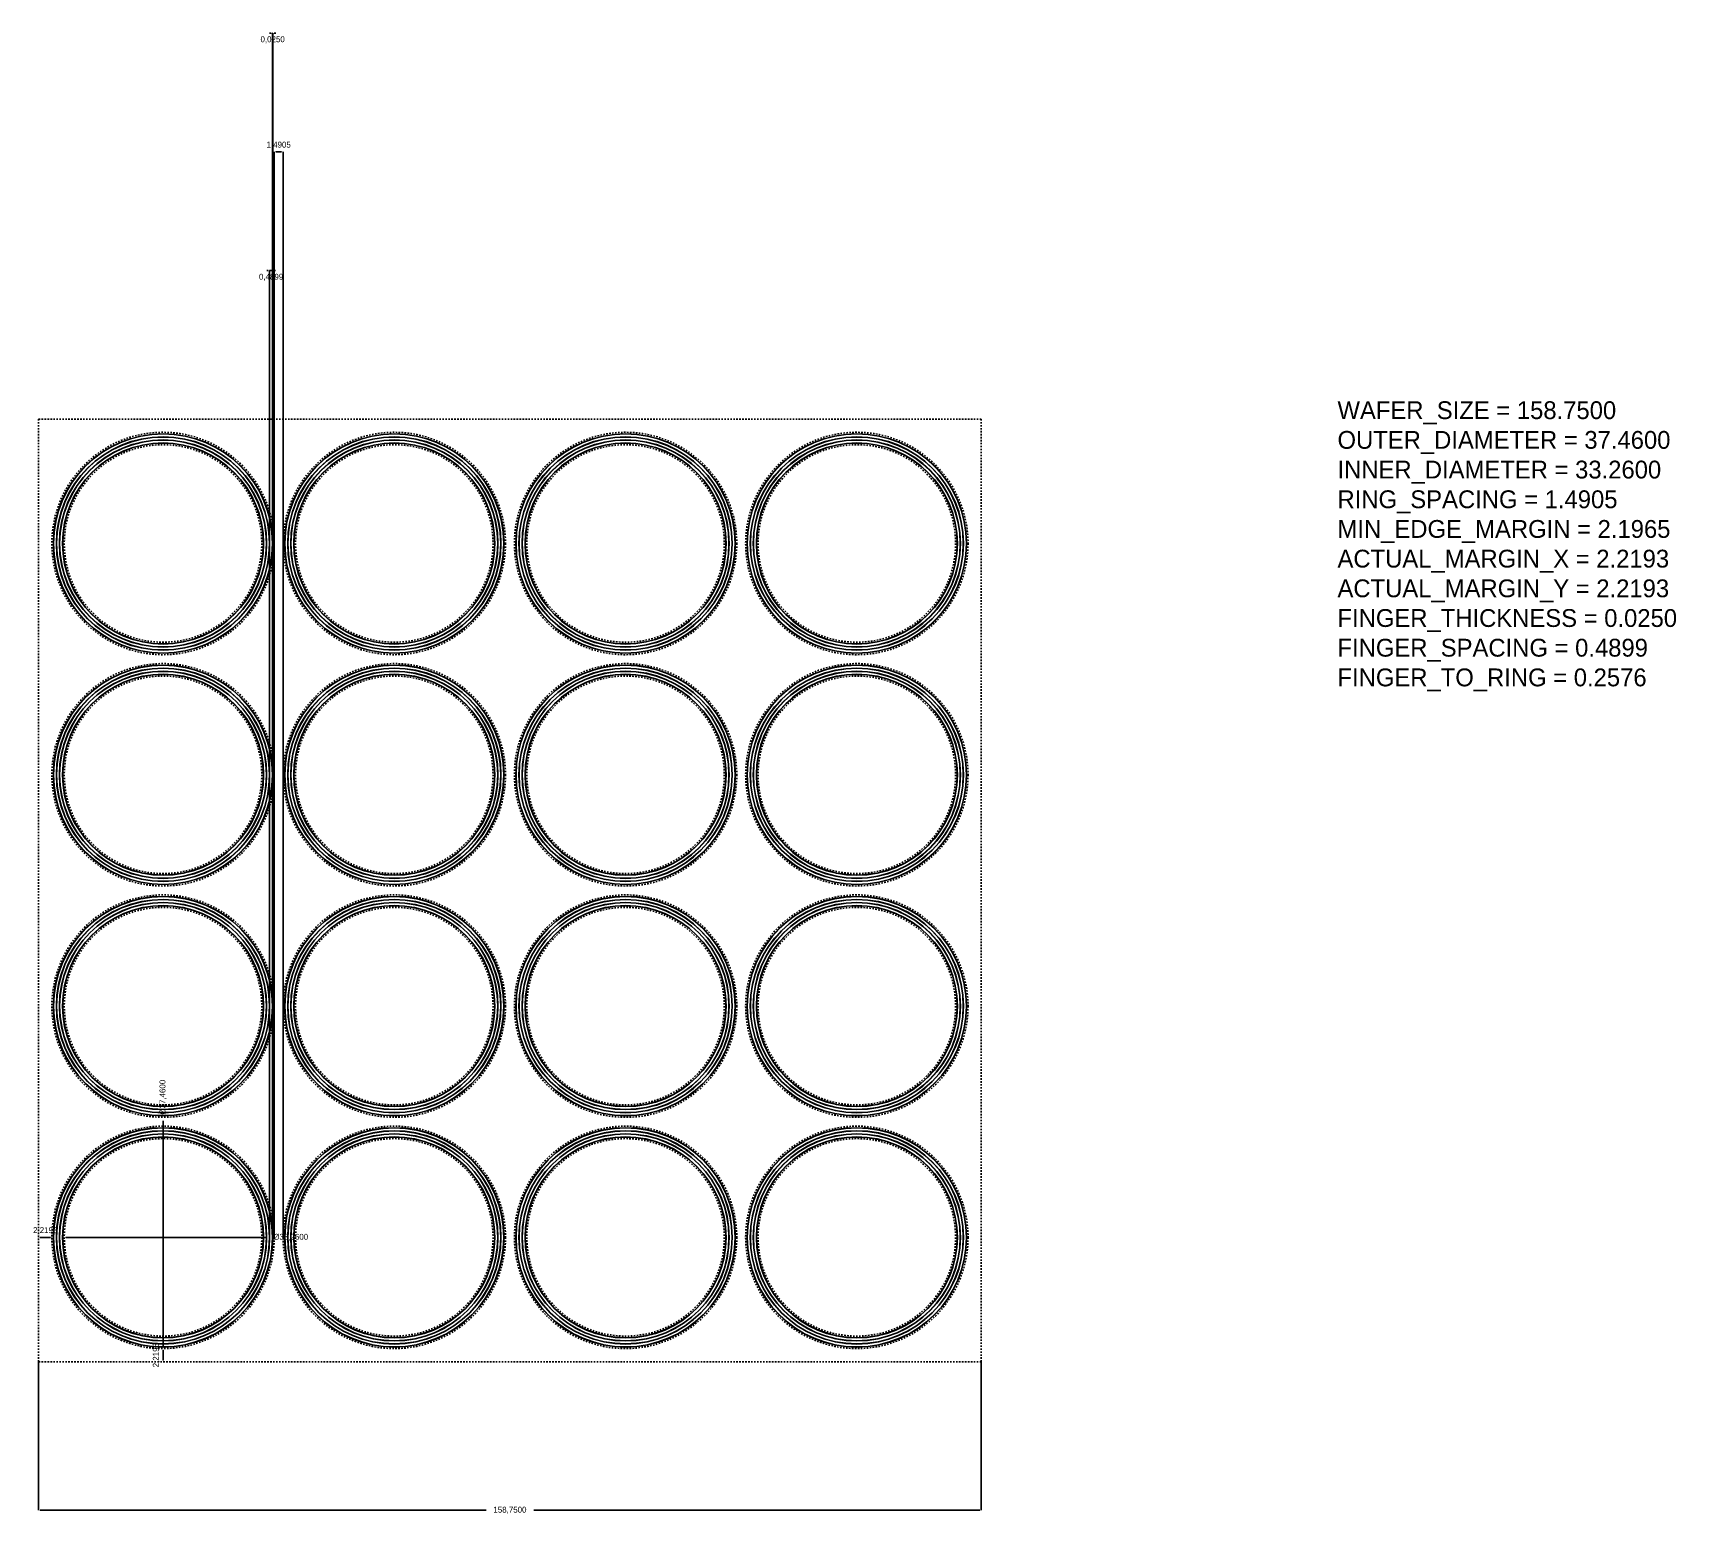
# Model space of a CAD drawing. Header units: millimetres. Extents: x -1 to 276, y -26 to 224.
import ezdxf

# ---------------------------------------------------------------- set-up
doc = ezdxf.new("R2010")
doc.units = ezdxf.units.MM
doc.linetypes.add('DASHED', pattern=[0.5, 0.25, -0.25])
for name, color, linetype in [('DIMS', 3, 'Continuous'), ('FINGERS', 7, 'Continuous'), ('RINGS', 1, 'DASHED'), ('WAFER', 1, 'DASHED')]:
    doc.layers.add(name, color=color, linetype=linetype)
doc.dimstyles.new('EZ_DIM', dxfattribs={"dimtxt": 2.5, "dimasz": 2.5, "dimexe": 1.25, "dimexo": 0.625, "dimtad": 1, "dimdec": 4, "dimzin": 0, "dimcen": 2.5, "dimazin": 3, "dimtfac": 1, "dimtmove": 0, "dimatfit": 3})

# ---------------------------------------------------------------- blocks, each defined once
blk = doc.blocks.new('_CLOSEDFILLED')
at = {"color": 0, "linetype": 'BYBLOCK'}
blk.add_solid([(-1, 0.2), (0, 0), (-1, -0.2)], dxfattribs=at)
blk = doc.blocks.new('*D1')
for p, q in [((0, 0), (0, -25)), ((158.75, 0), (158.75, -25)), ((0.25, -25), (75.375, -25)), ((83.375, -25), (158.5, -25))]:
    blk.add_line(p, q)
at = {"layer": 'Defpoints'}
for p in [(0, 0), (158.75, 0), (0, -25)]:
    blk.add_point(p, dxfattribs=at)
at = {"layer": 'DIMS', "xscale": 0.25, "yscale": 0.25, "rotation": 180}
blk.add_blockref('_CLOSEDFILLED', (0, -25), dxfattribs=at)
at = {"layer": 'DIMS', "xscale": 0.25, "yscale": 0.25}
blk.add_blockref('_CLOSEDFILLED', (158.75, -25), dxfattribs=at)
at = {"layer": 'DIMS', "insert": (79.375, -25), "char_height": 1, "attachment_point": 5}
blk.add_mtext('158,7500', dxfattribs=at)
blk = doc.blocks.new('*D2')
for p, q in [((0, 20.94925), (0, 20.94925)), ((0.25, 20.94925), (1.96925, 20.94925)), ((2.21925, 20.94925), (2.21925, 20.94925))]:
    blk.add_line(p, q)
at = {"layer": 'Defpoints'}
for p in [(0, 20.94925), (0, 20.94925), (2.21925, 20.94925)]:
    blk.add_point(p, dxfattribs=at)
at = {"layer": 'DIMS', "xscale": 0.25, "yscale": 0.25, "rotation": 180}
blk.add_blockref('_CLOSEDFILLED', (0, 20.94925), dxfattribs=at)
at = {"layer": 'DIMS', "xscale": 0.25, "yscale": 0.25}
blk.add_blockref('_CLOSEDFILLED', (2.21925, 20.94925), dxfattribs=at)
at = {"layer": 'DIMS', "insert": (1.109625, 22.07425), "char_height": 1, "attachment_point": 5}
blk.add_mtext('2,2193', dxfattribs=at)
blk = doc.blocks.new('*D3')
for p, q in [((20.94925, 2.21925), (20.94925, 2.21925)), ((20.94925, 0.25), (20.94925, 1.96925)), ((20.94925, 0), (20.94925, 0))]:
    blk.add_line(p, q)
at = {"layer": 'Defpoints'}
for p in [(20.94925, 2.21925), (20.94925, 0), (20.94925, 0)]:
    blk.add_point(p, dxfattribs=at)
at = {"layer": 'DIMS', "xscale": 0.25, "yscale": 0.25}
for p, rotation in [((20.94925, 2.21925), 90), ((20.94925, 0), 270)]:
    blk.add_blockref('_CLOSEDFILLED', p, dxfattribs=dict(at, rotation=rotation))
at = {"layer": 'DIMS', "insert": (19.82425, 1.109625), "char_height": 1, "attachment_point": 5, "rotation": 90}
blk.add_mtext('2,2193', dxfattribs=at)
blk = doc.blocks.new('*D4')
for p, q in [((20.94925, 40.55425), (20.94925, 39.92925)), ((20.94925, 39.92925), (20.94925, 2.46925))]:
    blk.add_line(p, q)
at = {"layer": 'Defpoints'}
for p in [(20.94925, 39.67925), (20.94925, 20.94925)]:
    blk.add_point(p, dxfattribs=at)
at = {"layer": 'DIMS', "xscale": 0.25, "yscale": 0.25, "rotation": 270}
for p in [(20.94925, 39.67925), (20.94925, 2.21925)]:
    blk.add_blockref('_CLOSEDFILLED', p, dxfattribs=at)
at = {"layer": 'DIMS', "insert": (20.94925, 44.55425), "char_height": 1, "attachment_point": 5, "rotation": 90}
blk.add_mtext('%%c37,4600', dxfattribs=at)
blk = doc.blocks.new('*D5')
for p, q in [((37.82925, 20.94925), (4.56925, 20.94925)), ((38.45425, 20.94925), (37.82925, 20.94925))]:
    blk.add_line(p, q)
at = {"layer": 'Defpoints'}
for p in [(20.94925, 20.94925), (37.57925, 20.94925)]:
    blk.add_point(p, dxfattribs=at)
at = {"layer": 'DIMS', "xscale": 0.25, "yscale": 0.25, "rotation": 180}
for p in [(4.31925, 20.94925), (37.57925, 20.94925)]:
    blk.add_blockref('_CLOSEDFILLED', p, dxfattribs=at)
at = {"layer": 'DIMS', "insert": (42.45425, 20.94925), "char_height": 1, "attachment_point": 5}
blk.add_mtext('%%c33,2600', dxfattribs=at)
blk = doc.blocks.new('*D6')
for p, q in [((38.65675, 183.75), (38.40675, 183.75)), ((38.90675, 20.94925), (38.90675, 183.75)), ((39.39665, 183.75), (38.90675, 183.75)), ((39.39665, 20.94925), (39.39665, 183.75)), ((39.64665, 183.75), (39.89665, 183.75))]:
    blk.add_line(p, q)
at = {"layer": 'Defpoints'}
for p in [(39.39665, 183.75), (38.90675, 20.94925), (39.39665, 20.94925)]:
    blk.add_point(p, dxfattribs=at)
at = {"layer": 'DIMS', "xscale": 0.25, "yscale": 0.25, "rotation": 180}
blk.add_blockref('_CLOSEDFILLED', (38.90675, 183.75), dxfattribs=at)
at = {"layer": 'DIMS', "xscale": 0.25, "yscale": 0.25}
blk.add_blockref('_CLOSEDFILLED', (39.39665, 183.75), dxfattribs=at)
at = {"layer": 'DIMS', "insert": (39.1517, 182.625), "char_height": 1, "attachment_point": 5}
blk.add_mtext('0,4899', dxfattribs=at)
blk = doc.blocks.new('*D7')
for p, q in [((39.67925, 20.94925), (39.67925, 203.75)), ((39.92925, 203.75), (40.91975, 203.75)), ((41.16975, 20.94925), (41.16975, 203.75))]:
    blk.add_line(p, q)
at = {"layer": 'Defpoints'}
for p in [(39.67925, 203.75), (39.67925, 20.94925), (41.16975, 20.94925)]:
    blk.add_point(p, dxfattribs=at)
at = {"layer": 'DIMS', "xscale": 0.25, "yscale": 0.25, "rotation": 180}
blk.add_blockref('_CLOSEDFILLED', (39.67925, 203.75), dxfattribs=at)
at = {"layer": 'DIMS', "xscale": 0.25, "yscale": 0.25}
blk.add_blockref('_CLOSEDFILLED', (41.16975, 203.75), dxfattribs=at)
at = {"layer": 'DIMS', "insert": (40.4245, 204.875), "char_height": 1, "attachment_point": 5}
blk.add_mtext('1,4905', dxfattribs=at)
blk = doc.blocks.new('*D8')
for p, q in [((39.14665, 223.75), (38.89665, 223.75)), ((39.39665, 20.94925), (39.39665, 223.75)), ((39.42165, 223.75), (39.39665, 223.75)), ((39.42165, 20.94925), (39.42165, 223.75)), ((39.67165, 223.75), (39.92165, 223.75))]:
    blk.add_line(p, q)
at = {"layer": 'Defpoints'}
for p in [(39.42165, 223.75), (39.39665, 20.94925), (39.42165, 20.94925)]:
    blk.add_point(p, dxfattribs=at)
at = {"layer": 'DIMS', "xscale": 0.25, "yscale": 0.25}
blk.add_blockref('_CLOSEDFILLED', (39.42165, 223.75), dxfattribs=at)
at = {"layer": 'DIMS', "xscale": 0.25, "yscale": 0.25, "rotation": 180}
blk.add_blockref('_CLOSEDFILLED', (39.39665, 223.75), dxfattribs=at)
at = {"layer": 'DIMS', "insert": (39.40915, 222.625), "char_height": 1, "attachment_point": 5}
blk.add_mtext('0,0250', dxfattribs=at)

msp = doc.modelspace()

# ---------------------------------------------------------------- linework, layer by layer
at = {"layer": 'FINGERS'}
for centre, radius in [((20.94925, 137.80075), 18.4724), ((20.94925, 137.80075), 18.4474), ((20.94925, 137.80075), 17.9575), ((20.94925, 137.80075), 17.9325), ((20.94925, 137.80075), 17.4426), ((20.94925, 137.80075), 17.4176), ((59.89975, 137.80075), 18.4724), ((59.89975, 137.80075), 18.4474), ((59.89975, 137.80075), 17.9575), ((59.89975, 137.80075), 17.9325), ((59.89975, 137.80075), 17.4426), ((59.89975, 137.80075), 17.4176), ((98.85025, 137.80075), 18.4724), ((98.85025, 137.80075), 18.4474), ((98.85025, 137.80075), 17.9575), ((98.85025, 137.80075), 17.9325), ((98.85025, 137.80075), 17.4426), ((98.85025, 137.80075), 17.4176), ((137.80075, 137.80075), 18.4724), ((137.80075, 137.80075), 18.4474), ((137.80075, 137.80075), 17.9575), ((137.80075, 137.80075), 17.9325), ((137.80075, 137.80075), 17.4426), ((137.80075, 137.80075), 17.4176), ((20.94925, 137.80075), 16.9277), ((20.94925, 137.80075), 16.9027), ((59.89975, 137.80075), 16.9277), ((59.89975, 137.80075), 16.9027), ((98.85025, 137.80075), 16.9277), ((98.85025, 137.80075), 16.9027), ((137.80075, 137.80075), 16.9277), ((137.80075, 137.80075), 16.9027), ((20.94925, 98.85025), 18.4724), ((20.94925, 98.85025), 18.4474), ((20.94925, 98.85025), 17.9575), ((20.94925, 98.85025), 17.9325), ((20.94925, 98.85025), 17.4426), ((20.94925, 98.85025), 17.4176), ((59.89975, 98.85025), 18.4724), ((59.89975, 98.85025), 18.4474), ((59.89975, 98.85025), 17.9575), ((59.89975, 98.85025), 17.9325), ((59.89975, 98.85025), 17.4426), ((59.89975, 98.85025), 17.4176), ((98.85025, 98.85025), 18.4724), ((98.85025, 98.85025), 18.4474), ((98.85025, 98.85025), 17.9575), ((98.85025, 98.85025), 17.9325), ((98.85025, 98.85025), 17.4426), ((98.85025, 98.85025), 17.4176), ((137.80075, 98.85025), 18.4724), ((137.80075, 98.85025), 18.4474), ((137.80075, 98.85025), 17.9575), ((137.80075, 98.85025), 17.9325), ((137.80075, 98.85025), 17.4426), ((137.80075, 98.85025), 17.4176), ((20.94925, 98.85025), 16.9277), ((20.94925, 98.85025), 16.9027), ((59.89975, 98.85025), 16.9277), ((59.89975, 98.85025), 16.9027), ((98.85025, 98.85025), 16.9277), ((98.85025, 98.85025), 16.9027), ((137.80075, 98.85025), 16.9277), ((137.80075, 98.85025), 16.9027), ((20.94925, 59.89975), 18.4724), ((20.94925, 59.89975), 18.4474), ((20.94925, 59.89975), 17.9575), ((20.94925, 59.89975), 17.9325), ((59.89975, 59.89975), 18.4724), ((59.89975, 59.89975), 18.4474), ((59.89975, 59.89975), 17.9575), ((59.89975, 59.89975), 17.9325), ((98.85025, 59.89975), 18.4724), ((98.85025, 59.89975), 18.4474), ((98.85025, 59.89975), 17.9575), ((98.85025, 59.89975), 17.9325), ((137.80075, 59.89975), 18.4724), ((137.80075, 59.89975), 18.4474), ((137.80075, 59.89975), 17.9575), ((137.80075, 59.89975), 17.9325), ((20.94925, 59.89975), 17.4426), ((20.94925, 59.89975), 17.4176), ((20.94925, 59.89975), 16.9277), ((20.94925, 59.89975), 16.9027), ((59.89975, 59.89975), 17.4426), ((59.89975, 59.89975), 17.4176), ((59.89975, 59.89975), 16.9277), ((59.89975, 59.89975), 16.9027), ((98.85025, 59.89975), 17.4426), ((98.85025, 59.89975), 17.4176), ((98.85025, 59.89975), 16.9277), ((98.85025, 59.89975), 16.9027), ((137.80075, 59.89975), 17.4426), ((137.80075, 59.89975), 17.4176), ((137.80075, 59.89975), 16.9277), ((137.80075, 59.89975), 16.9027), ((20.94925, 20.94925), 18.4724), ((20.94925, 20.94925), 18.4474), ((20.94925, 20.94925), 17.9575), ((20.94925, 20.94925), 17.9325), ((59.89975, 20.94925), 18.4724), ((59.89975, 20.94925), 18.4474), ((59.89975, 20.94925), 17.9575), ((59.89975, 20.94925), 17.9325), ((98.85025, 20.94925), 18.4724), ((98.85025, 20.94925), 18.4474), ((98.85025, 20.94925), 17.9575), ((98.85025, 20.94925), 17.9325), ((137.80075, 20.94925), 18.4724), ((137.80075, 20.94925), 18.4474), ((137.80075, 20.94925), 17.9575), ((137.80075, 20.94925), 17.9325), ((20.94925, 20.94925), 17.4426), ((20.94925, 20.94925), 17.4176), ((20.94925, 20.94925), 16.9277), ((20.94925, 20.94925), 16.9027), ((59.89975, 20.94925), 17.4426), ((59.89975, 20.94925), 17.4176), ((59.89975, 20.94925), 16.9277), ((59.89975, 20.94925), 16.9027), ((98.85025, 20.94925), 17.4426), ((98.85025, 20.94925), 17.4176), ((98.85025, 20.94925), 16.9277), ((98.85025, 20.94925), 16.9027), ((137.80075, 20.94925), 17.4426), ((137.80075, 20.94925), 17.4176), ((137.80075, 20.94925), 16.9277), ((137.80075, 20.94925), 16.9027)]:
    msp.add_circle(centre, radius, dxfattribs=at)
at = {"layer": 'RINGS'}
for centre, radius in [((20.94925, 137.80075), 18.73), ((59.89975, 137.80075), 18.73), ((98.85025, 137.80075), 18.73), ((137.80075, 137.80075), 18.73), ((20.94925, 137.80075), 16.63), ((59.89975, 137.80075), 16.63), ((98.85025, 137.80075), 16.63), ((137.80075, 137.80075), 16.63), ((20.94925, 98.85025), 18.73), ((59.89975, 98.85025), 18.73), ((98.85025, 98.85025), 18.73), ((137.80075, 98.85025), 18.73), ((20.94925, 98.85025), 16.63), ((59.89975, 98.85025), 16.63), ((98.85025, 98.85025), 16.63), ((137.80075, 98.85025), 16.63), ((20.94925, 59.89975), 18.73), ((59.89975, 59.89975), 18.73), ((98.85025, 59.89975), 18.73), ((137.80075, 59.89975), 18.73), ((20.94925, 59.89975), 16.63), ((59.89975, 59.89975), 16.63), ((98.85025, 59.89975), 16.63), ((137.80075, 59.89975), 16.63), ((20.94925, 20.94925), 18.73), ((59.89975, 20.94925), 18.73), ((98.85025, 20.94925), 18.73), ((137.80075, 20.94925), 18.73), ((20.94925, 20.94925), 16.63), ((59.89975, 20.94925), 16.63), ((98.85025, 20.94925), 16.63), ((137.80075, 20.94925), 16.63)]:
    msp.add_circle(centre, radius, dxfattribs=at)
at = {"layer": 'WAFER'}
msp.add_lwpolyline([(0, 0), (158.75, 0), (158.75, 158.75), (0, 158.75), (0, 0)], dxfattribs=at)

# ---------------------------------------------------------------- texts
at = {"layer": 'DIMS', "color": 3}
for s, p in [('WAFER_SIZE = 158.7500', (218.75, 158.75)), ('OUTER_DIAMETER = 37.4600', (218.75, 153.75)), ('INNER_DIAMETER = 33.2600', (218.75, 148.75)), ('RING_SPACING = 1.4905', (218.75, 143.75)), ('MIN_EDGE_MARGIN = 2.1965', (218.75, 138.75)), ('ACTUAL_MARGIN_X = 2.2193', (218.75, 133.75)), ('ACTUAL_MARGIN_Y = 2.2193', (218.75, 128.75)), ('FINGER_THICKNESS = 0.0250', (218.75, 123.75)), ('FINGER_SPACING = 0.4899', (218.75, 118.75)), ('FINGER_TO_RING = 0.2576', (218.75, 113.75))]:
    msp.add_text(s, height=3, dxfattribs=at).set_placement(p)

# ---------------------------------------------------------------- dimensions: what is measured, and where the dimension line sits
at = {"layer": 'DIMS'}
for base, p1, p2, picture, middle in [((39.42165, 223.75), (39.42165, 20.94925), (39.39665, 20.94925), '*D8', (39.40915, 222.625)), ((39.67925, 203.75), (39.67925, 20.94925), (41.16975, 20.94925), '*D7', (40.4245, 204.875)), ((39.39665, 183.75), (39.39665, 20.94925), (38.90675, 20.94925), '*D6', (39.1517, 182.625)), ((0, 20.94925), (0, 20.94925), (2.21925, 20.94925), '*D2', (1.109625, 22.07425)), ((0, -25), (0, 0), (158.75, 0), '*D1', (79.375, -25))]:
    dim = msp.add_linear_dim(base=base, p1=p1, p2=p2, dimstyle='EZ_DIM', dxfattribs=at)
    dim.commit()
    dim.dimension.update_dxf_attribs({"geometry": picture, "text_midpoint": middle})
for p1, p2, picture, middle in [((20.94925, 2.21925), (20.94925, 39.67925), '*D4', (20.94925, 44.55425)), ((4.31925, 20.94925), (37.57925, 20.94925), '*D5', (42.45425, 20.94925))]:
    dim = msp.add_diameter_dim_2p(p1=p1, p2=p2, dimstyle='EZ_DIM', dxfattribs=at)
    dim.commit()
    dim.dimension.update_dxf_attribs({"geometry": picture, "text_midpoint": middle})
dim = msp.add_linear_dim(base=(20.94925, 0), p1=(20.94925, 0), p2=(20.94925, 2.21925), angle=90, dimstyle='EZ_DIM', dxfattribs=at)
dim.commit()
dim.dimension.update_dxf_attribs({"geometry": '*D3', "text_midpoint": (19.82425, 1.109625)})

doc.saveas('drawing.dxf')
